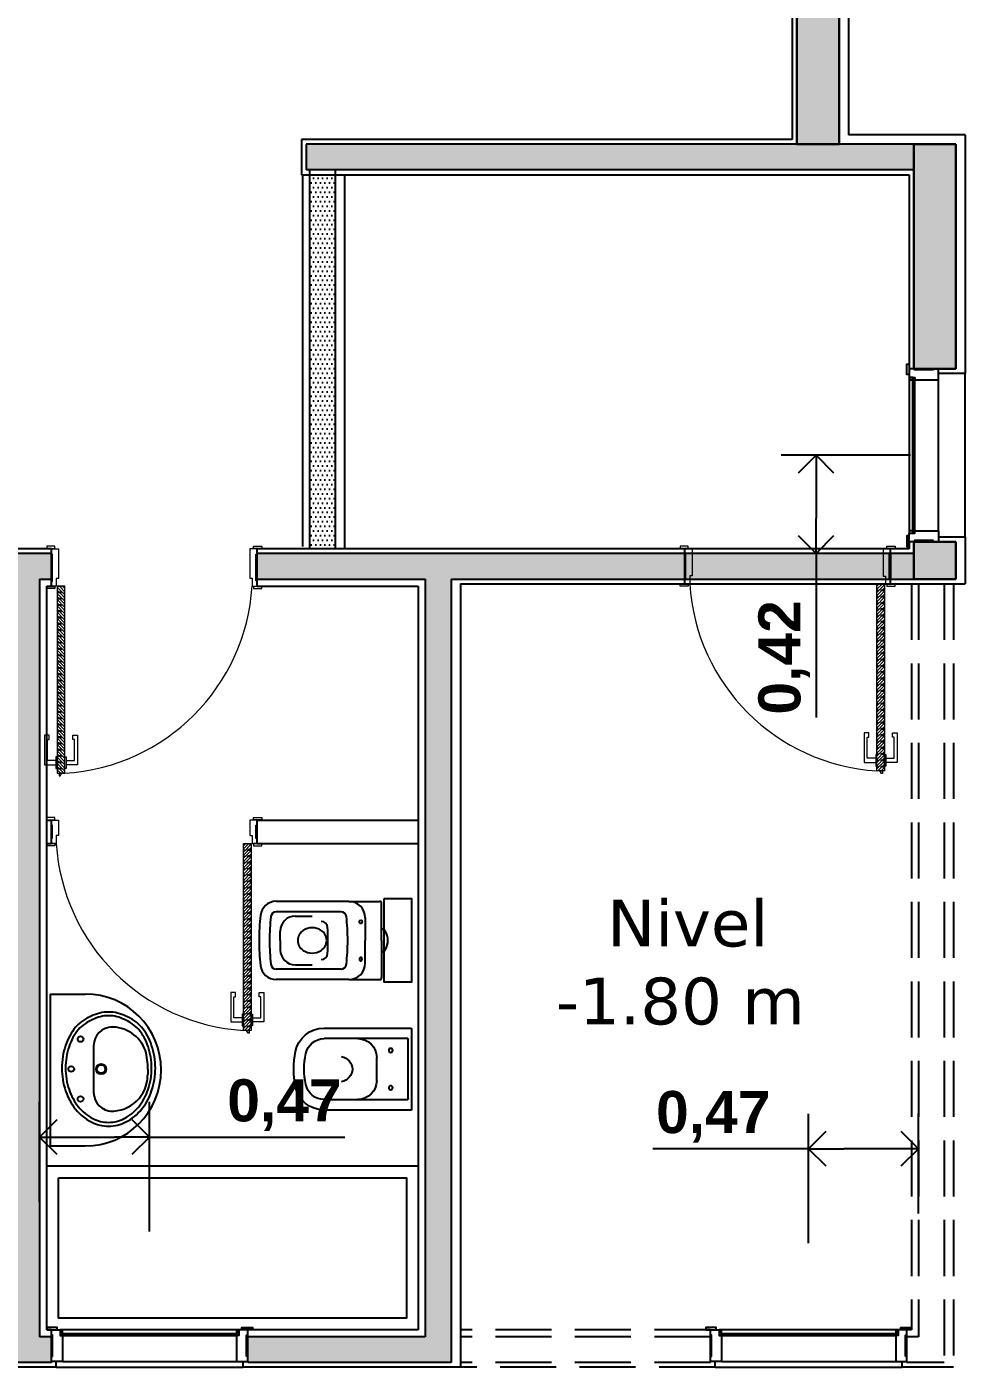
# Model space of a CAD drawing. Header units: millimetres. Extents: x 1416 to 3571, y 1446 to 1743.
# Drawn here: x 1529.58 to 1533.6, y 1487.09 to 1492.82 of the extents above; entities that cross this region are included whole.
import ezdxf

# ---------------------------------------------------------------- set-up
doc = ezdxf.new("R2010")
doc.units = ezdxf.units.MM
doc.header["$PDMODE"] = 3
doc.linetypes.add('ACAD_ISO02W100', pattern=[15, 12, -3])
for name, color, linetype in [('2 - Pisos', 252, 'Continuous'), ('2-Muro 15', 160, 'Continuous'), ('2-Revoques', 7, 'Continuous'), ('2-Sanitarios', 86, 'Continuous'), ('3-Replanteo Carpinterías', 30, 'Continuous'), ('3-Ventanas', 7, 'Continuous')]:
    doc.layers.add(name, color=color, linetype=linetype)
doc.layers.add('2-Muro 20', color=10, linetype='Continuous', lineweight=30)
doc.layers.add('3-Puertas', color=7, linetype='Continuous', lineweight=0)
doc.styles.add('SANSSERIFBOLD', font='sasb____.pfb')
doc.styles.get("Standard").update_dxf_attribs({"font": 'arial.ttf'})
doc.dimstyles.new('cota de flecha 1en100', dxfattribs={"dimtxt": 0.18, "dimasz": 0.15, "dimexe": 0.15, "dimexo": 0, "dimgap": 0.025, "dimtad": 1, "dimtxsty": 'SANSSERIFBOLD', "dimblk": 'OPEN90', "dimcen": 0.3, "dimadec": 0, "dimazin": 0, "dimtfac": 1, "dimtmove": 0, "dimatfit": 3, "dimldrblk": 'OPEN90', "dimfxl": 1, "dimarcsym": 0})

# ---------------------------------------------------------------- blocks, each defined once
blk = doc.blocks.new('_Open90')
at = {"color": 0, "linetype": 'ByBlock', "lineweight": -2}
for p, q in [((-0.5, 0.5), (0, 0)), ((0, 0), (-1, 0)), ((0, 0), (-0.5, -0.5))]:
    blk.add_line(p, q, dxfattribs=at)
blk = doc.blocks.new('*D47')
at = {"layer": '3-Replanteo Carpinterías', "color": 0, "lineweight": -2}
for p, q in [((1529.6353, 1487.7929), (1529.6353, 1488.2201)), ((1530.1053, 1487.6662), (1530.1053, 1488.2201)), ((1529.7853, 1488.0701), (1529.9553, 1488.0701)), ((1530.1053, 1488.0701), (1530.9408, 1488.0701))]:
    blk.add_line(p, q, dxfattribs=at)
at = {"layer": 'Defpoints', "color": 0}
for p in [(1529.6353, 1488.0701), (1529.6353, 1487.7929), (1530.1053, 1487.6662)]:
    blk.add_point(p, dxfattribs=at)
at = {"layer": '3-Replanteo Carpinterías', "color": 0, "lineweight": -2, "xscale": 0.15, "yscale": 0.15, "zscale": 0.15, "rotation": 180}
blk.add_blockref('_Open90', (1529.6353, 1488.0701), dxfattribs=at)
at = {"layer": '3-Replanteo Carpinterías', "color": 0, "lineweight": -2, "xscale": 0.15, "yscale": 0.15, "zscale": 0.15}
blk.add_blockref('_Open90', (1530.1053, 1488.0701), dxfattribs=at)
at = {"layer": '3-Replanteo Carpinterías', "color": 0, "insert": (1530.6827, 1488.2067), "char_height": 0.18, "attachment_point": 5, "style": 'SANSSERIFBOLD'}
blk.add_mtext('0,47', dxfattribs=at)
blk = doc.blocks.new('*D48')
at = {"layer": '3-Replanteo Carpinterías', "color": 0, "lineweight": -2}
for p, q in [((1533.3611, 1490.9859), (1532.8072, 1490.9859)), ((1532.9572, 1490.8359), (1532.9572, 1490.7159)), ((1533.2343, 1490.5659), (1532.8072, 1490.5659)), ((1532.9572, 1490.5659), (1532.9572, 1489.8649))]:
    blk.add_line(p, q, dxfattribs=at)
at = {"layer": 'Defpoints', "color": 0}
for p in [(1533.3611, 1490.9859), (1532.9572, 1490.5659), (1533.2343, 1490.5659)]:
    blk.add_point(p, dxfattribs=at)
at = {"layer": '3-Replanteo Carpinterías', "color": 0, "lineweight": -2, "xscale": 0.15, "yscale": 0.15, "zscale": 0.15}
for p, rotation in [((1532.9572, 1490.9859), 90), ((1532.9572, 1490.5659), 270)]:
    blk.add_blockref('_Open90', p, dxfattribs=dict(at, rotation=rotation))
at = {"layer": '3-Replanteo Carpinterías', "color": 0, "insert": (1532.8206, 1490.1214), "char_height": 0.18, "attachment_point": 5, "rotation": 90, "style": 'SANSSERIFBOLD'}
blk.add_mtext('0,42', dxfattribs=at)
blk = doc.blocks.new('i')
for p, q in [((1235.1346, 1802.349), (1235.3245, 1802.349)), ((1235.3245, 1802.349), (1235.5065, 1802.349)), ((1235.5095, 1802.346), (1235.5095, 1802.002)), ((1235.1346, 1802.304), (1235.4925, 1802.304)), ((1235.4945, 1802.302), (1235.4945, 1802.046)), ((1235.3595, 1802.224), (1235.3595, 1802.124)), ((1235.4925, 1802.044), (1235.1346, 1802.044)), ((1235.1346, 1801.999), (1235.3245, 1801.999)), ((1235.3245, 1801.999), (1235.5065, 1801.999))]:
    blk.add_line(p, q)
for centre in [(1235.4195, 1802.254), (1235.4195, 1802.094)]:
    blk.add_circle(centre, 0.0085)
for centre, radius, start, end in [((1235.1346, 1802.224), 0.125, 90, 168.55585), ((1235.5065, 1802.346), 0.003, 0, 90), ((1235.3815, 1802.174), 0.377, 168.55585, 191.44415), ((1235.1346, 1802.224), 0.08, 90, 168.55585), ((1235.2795, 1802.224), 0.08, 0, 90), ((1235.4925, 1802.302), 0.002, 0, 90), ((1235.3815, 1802.174), 0.332, 168.55585, 191.44415), ((1235.1995, 1802.1536), 0.075, 82.39422, 82.744), ((1235.1978, 1802.1714), 0.0578, 2.61926, 78.39406), ((1235.1978, 1802.1767), 0.0578, 281.60594, 357.38074), ((1235.1346, 1802.124), 0.125, 191.44415, 270), ((1235.1346, 1802.124), 0.08, 191.44415, 270), ((1235.1995, 1802.1944), 0.075, 277.256, 277.60578), ((1235.2795, 1802.124), 0.08, 270, 0), ((1235.4925, 1802.046), 0.002, 270, 0), ((1235.5065, 1802.002), 0.003, 270, 0)]:
    blk.add_arc(centre, radius, start, end)
blk = doc.blocks.new('*D51')
at = {"layer": '3-Replanteo Carpinterías', "color": 0, "lineweight": -2}
for p, q in [((1532.9253, 1487.6162), (1532.9253, 1488.1701)), ((1533.3953, 1487.7429), (1533.3953, 1488.1701)), ((1532.9253, 1488.0201), (1532.2591, 1488.0201)), ((1533.2453, 1488.0201), (1533.0753, 1488.0201))]:
    blk.add_line(p, q, dxfattribs=at)
at = {"layer": 'Defpoints', "color": 0}
for p in [(1533.3953, 1488.0201), (1533.3953, 1487.7429), (1532.9253, 1487.6162)]:
    blk.add_point(p, dxfattribs=at)
at = {"layer": '3-Replanteo Carpinterías', "color": 0, "lineweight": -2, "xscale": 0.15, "yscale": 0.15, "zscale": 0.15, "rotation": 180}
blk.add_blockref('_Open90', (1532.9253, 1488.0201), dxfattribs=at)
at = {"layer": '3-Replanteo Carpinterías', "color": 0, "lineweight": -2, "xscale": 0.15, "yscale": 0.15, "zscale": 0.15}
blk.add_blockref('_Open90', (1533.3953, 1488.0201), dxfattribs=at)
at = {"layer": '3-Replanteo Carpinterías', "color": 0, "insert": (1532.5172, 1488.1567), "char_height": 0.18, "attachment_point": 5, "style": 'SANSSERIFBOLD'}
blk.add_mtext('0,47', dxfattribs=at)

msp = doc.modelspace()

# ---------------------------------------------------------------- hatches: boundary and pattern name
at = {"layer": '2-Muro 15'}
h = msp.add_hatch(dxfattribs=at)
h.set_pattern_fill('DOTS', color=256, scale=0.0125, style=0)
h.paths.add_polyline_path([(1533.3753, 1492.3159), (1533.0553, 1492.3159), (1532.8753, 1492.3159), (1530.7753, 1492.3159), (1530.7753, 1492.2059), (1533.3753, 1492.2059)])
h.paths.add_polyline_path([(1533.3753, 1490.5659), (1530.5653, 1490.5659), (1530.5653, 1490.4559), (1531.2853, 1490.4559), (1531.2853, 1487.2159), (1530.5253, 1487.2159), (1530.5253, 1487.1059), (1531.3953, 1487.1059), (1531.3953, 1490.4559), (1533.3753, 1490.4559)])
h.paths.add_polyline_path([(1529.6853, 1490.5659), (1528.4653, 1490.5659), (1528.4653, 1490.4559), (1529.5253, 1490.4559), (1529.5253, 1487.4159), (1528.7753, 1487.4159), (1528.7753, 1487.3059), (1529.5253, 1487.3059), (1529.5253, 1487.1059), (1529.6853, 1487.1059), (1529.6853, 1487.2159), (1529.6353, 1487.2159), (1529.6353, 1490.4559), (1529.6853, 1490.4559)])
h.paths.add_polyline_path([(1527.5353, 1490.3859), (1527.4253, 1490.3859), (1527.4253, 1489.3359), (1527.5353, 1489.3359)])
h.paths.add_polyline_path([(1527.5853, 1490.5659), (1527.5353, 1490.5659), (1527.5353, 1490.4559), (1527.5853, 1490.4559)])
h.paths.add_polyline_path([(1527.5353, 1488.3959), (1527.4253, 1488.3959), (1527.4253, 1487.3059), (1527.9353, 1487.3059), (1527.9353, 1487.4159), (1527.5353, 1487.4159)])
h = msp.add_hatch(dxfattribs=at)
h.set_pattern_fill('DOTS', color=256, scale=0.0125, style=0)
h.paths.add_polyline_path([(1530.9, 1492.1859), (1530.79, 1492.1859), (1530.79, 1490.5859), (1530.9, 1490.5859)])
at = {"layer": '2-Muro 20'}
h = msp.add_hatch(dxfattribs=at)
h.set_pattern_fill('DOTS', color=256, scale=0.0125, style=0)
h.paths.add_polyline_path([(1530.7853, 1495.3559), (1530.7853, 1495.5359), (1530.1753, 1495.5359), (1530.1753, 1495.3559)])
h.paths.add_polyline_path([(1533.0553, 1495.5359), (1532.8253, 1495.5359), (1532.8253, 1495.3559), (1532.8753, 1495.3559), (1532.8753, 1495.3059), (1533.0553, 1495.3059)])
h.paths.add_polyline_path([(1532.8753, 1492.3159), (1533.0553, 1492.3159), (1533.0553, 1494.7159), (1532.8753, 1494.7159)])
h.paths.add_polyline_path([(1533.5553, 1492.3159), (1533.3753, 1492.3159), (1533.3753, 1491.3559), (1533.5553, 1491.3559)])
h.paths.add_polyline_path([(1533.5553, 1490.4559), (1533.5553, 1490.6159), (1533.3753, 1490.6159), (1533.3753, 1490.4559)])
h.paths.add_polyline_path([(1523.1553, 1492.0559), (1523.3353, 1492.0559), (1523.3353, 1494.4659), (1523.1553, 1494.4659)])
h.paths.add_polyline_path([(1524.0853, 1495.3559), (1524.0853, 1495.5359), (1523.1553, 1495.5359), (1523.1553, 1495.3059), (1523.3353, 1495.3059), (1523.3353, 1495.3559)])
h.paths.add_polyline_path([(1526.5253, 1495.5359), (1526.5253, 1495.3559), (1527.7353, 1495.3559), (1527.7353, 1495.5359)])
h.paths.add_polyline_path([(1526.5253, 1490.5659), (1526.5253, 1490.3859), (1527.5353, 1490.3859), (1527.5353, 1490.5659)])
h.paths.add_polyline_path([(1524.0853, 1490.3859), (1524.0853, 1490.5659), (1523.3353, 1490.5659), (1523.3353, 1491.2159), (1523.1553, 1491.2159), (1523.1553, 1490.3859)])
at = {"layer": '3-Puertas'}
h = msp.add_hatch(dxfattribs=at)
h.set_pattern_fill('CORK', color=252, scale=0.003, angle=765, style=0)
h.set_pattern_definition([(315, (1408.107477, 1606.219166), (-0.0067351921, -0.0067351921), []), (180, (1408.114212, 1606.219166), (-1e-17, 0.02694078), [0.01347039, -0.01347039]), (180, (1408.115896, 1606.217482), (-1e-17, 0.02694078), [0.01347039, -0.01347039]), (180, (1408.11758, 1606.215798), (-1e-17, 0.02694078), [0.01347039, -0.01347039])])
h.paths.add_polyline_path([(1529.7434, 1489.6262), (1529.7434, 1490.4262), (1529.7101, 1490.4262), (1529.7101, 1489.6262)])
h = msp.add_hatch(dxfattribs=at)
h.set_pattern_fill('CORK', color=252, scale=0.003, angle=765, style=0)
h.set_pattern_definition([(225, (1654.853035, 1606.229166), (0.0067351921, -0.0067351921), []), (7e-15, (1654.8463, 1606.229166), (1e-17, 0.02694078), [0.01347039, -0.01347039]), (7e-15, (1654.844616, 1606.227482), (1e-17, 0.02694078), [0.01347039, -0.01347039]), (7e-15, (1654.842932, 1606.225798), (1e-17, 0.02694078), [0.01347039, -0.01347039])])
h.paths.add_polyline_path([(1533.2172, 1489.6362), (1533.2172, 1490.4362), (1533.2504, 1490.4362), (1533.2504, 1489.6362)])
h = msp.add_hatch(dxfattribs=at)
h.set_pattern_fill('CORK', color=252, scale=0.003, angle=765, style=0)
h.set_pattern_definition([(225, (1652.143035, 1605.119166), (0.0067351921, -0.0067351921), []), (7e-15, (1652.1363, 1605.119166), (1e-17, 0.02694078), [0.01347039, -0.01347039]), (7e-15, (1652.134616, 1605.117482), (1e-17, 0.02694078), [0.01347039, -0.01347039]), (7e-15, (1652.132932, 1605.115798), (1e-17, 0.02694078), [0.01347039, -0.01347039])])
h.paths.add_polyline_path([(1530.5072, 1488.5262), (1530.5072, 1489.3262), (1530.5404, 1489.3262), (1530.5404, 1488.5262)])

# ---------------------------------------------------------------- linework, layer by layer
at = {"layer": '2-Muro 15'}
for p, q in [((1532.8753, 1492.3159), (1530.7753, 1492.3159)), ((1530.7753, 1492.3159), (1530.7753, 1492.2059)), ((1533.3753, 1492.3159), (1533.0553, 1492.3159)), ((1533.3753, 1492.2059), (1530.7753, 1492.2059)), ((1530.79, 1492.2059), (1530.79, 1490.5859)), ((1530.9, 1492.2059), (1530.9, 1490.5859)), ((1529.6853, 1490.5659), (1528.4653, 1490.5659)), ((1529.6853, 1490.4559), (1529.6853, 1490.5659)), ((1533.3753, 1490.5659), (1530.5653, 1490.5659)), ((1530.5653, 1490.4559), (1530.5653, 1490.5659)), ((1532.3953, 1490.4659), (1532.3953, 1490.5659)), ((1533.2753, 1490.5659), (1533.2753, 1490.4559)), ((1533.2753, 1490.4659), (1533.2753, 1490.5659)), ((1529.6353, 1490.4559), (1529.6353, 1487.2159)), ((1529.6353, 1490.4559), (1529.6853, 1490.4559)), ((1530.5653, 1490.4559), (1531.2853, 1490.4559)), ((1531.2853, 1490.4559), (1531.2853, 1487.2159)), ((1531.3953, 1490.4559), (1531.3953, 1487.1059)), ((1531.3953, 1490.4559), (1533.3753, 1490.4559)), ((1529.6853, 1487.2159), (1529.6353, 1487.2159)), ((1529.6853, 1487.1059), (1529.6853, 1487.2159)), ((1531.2853, 1487.2159), (1530.5253, 1487.2159)), ((1530.5253, 1487.1059), (1530.5253, 1487.2159)), ((1532.5053, 1487.1059), (1532.5053, 1487.2159)), ((1533.3453, 1487.1059), (1533.3453, 1487.2159)), ((1529.6853, 1487.1059), (1529.5253, 1487.1059)), ((1531.3953, 1487.1059), (1530.5253, 1487.1059))]:
    msp.add_line(p, q, dxfattribs=at)
at = {"layer": '2-Muro 15', "linetype": 'ACAD_ISO02W100', "ltscale": 0.02}
for p, q in [((1533.3953, 1490.4359), (1533.3953, 1487.2159)), ((1533.5053, 1490.4359), (1533.5053, 1487.1059)), ((1532.5053, 1487.2159), (1531.4353, 1487.2159)), ((1533.3953, 1487.2159), (1533.3453, 1487.2159)), ((1532.5053, 1487.1059), (1531.4353, 1487.1059)), ((1533.5053, 1487.1059), (1533.3453, 1487.1059))]:
    msp.add_line(p, q, dxfattribs=at)
at = {"layer": '2-Muro 20'}
for p, q in [((1532.8753, 1494.7159), (1532.8753, 1492.3159)), ((1533.0553, 1494.7159), (1533.0553, 1492.3159)), ((1533.0553, 1492.3159), (1532.8753, 1492.3159)), ((1533.3753, 1492.3159), (1533.3753, 1491.3559)), ((1533.5553, 1492.3159), (1533.3753, 1492.3159)), ((1533.5553, 1492.3159), (1533.5553, 1491.3559)), ((1533.3753, 1491.3559), (1533.5553, 1491.3559)), ((1533.3753, 1490.6159), (1533.3753, 1490.4559)), ((1533.3753, 1490.6159), (1533.5553, 1490.6159)), ((1533.5553, 1490.6159), (1533.5553, 1490.4559)), ((1533.3753, 1490.4559), (1533.5553, 1490.4559))]:
    msp.add_line(p, q, dxfattribs=at)
at = {"layer": '2-Revoques'}
for p, q in [((1532.8553, 1494.7159), (1532.8553, 1492.3359)), ((1533.0953, 1494.7359), (1533.0953, 1492.3559)), ((1530.7553, 1492.3359), (1530.7553, 1492.1859)), ((1532.8553, 1492.3359), (1530.7553, 1492.3359)), ((1533.5953, 1492.3559), (1533.0953, 1492.3559)), ((1533.5953, 1492.3559), (1533.5953, 1491.3359)), ((1530.7553, 1492.1859), (1533.3553, 1492.1859)), ((1530.76, 1492.1859), (1530.76, 1490.5959)), ((1530.94, 1492.1859), (1530.94, 1490.5859)), ((1533.3553, 1492.1859), (1533.3553, 1491.3559)), ((1529.6853, 1490.5859), (1528.4653, 1490.5859)), ((1529.6853, 1490.4259), (1529.6853, 1490.5859)), ((1533.3553, 1490.5859), (1530.5653, 1490.5859)), ((1530.5653, 1490.4259), (1530.5653, 1490.5859)), ((1532.3953, 1490.4359), (1532.3953, 1490.5859)), ((1533.2753, 1490.4359), (1533.2753, 1490.5859)), ((1533.3553, 1490.6159), (1533.3553, 1490.5859)), ((1533.5953, 1490.6359), (1533.5953, 1490.4359)), ((1529.6653, 1490.4259), (1529.6853, 1490.4259)), ((1529.6653, 1487.2459), (1529.6653, 1490.4259)), ((1530.5653, 1490.4259), (1531.2553, 1490.4259)), ((1531.2553, 1490.4259), (1531.2553, 1487.2459)), ((1531.4353, 1490.4359), (1531.4353, 1487.0859)), ((1531.4353, 1490.4359), (1533.5953, 1490.4359)), ((1529.6653, 1489.4259), (1529.6853, 1489.4259)), ((1529.6853, 1489.3259), (1529.6853, 1489.4259)), ((1530.5653, 1489.3259), (1530.5653, 1489.4259)), ((1530.5653, 1489.4259), (1531.2553, 1489.4259)), ((1529.6653, 1489.3259), (1529.6853, 1489.3259)), ((1530.5653, 1489.3259), (1531.2553, 1489.3259)), ((1529.6853, 1487.2459), (1529.6653, 1487.2459)), ((1531.2553, 1487.2459), (1530.5253, 1487.2459)), ((1532.5053, 1487.2459), (1532.4853, 1487.2459)), ((1529.7053, 1487.0859), (1529.4853, 1487.0859)), ((1531.4353, 1487.0859), (1530.5053, 1487.0859))]:
    msp.add_line(p, q, dxfattribs=at)
at = {"layer": '2-Revoques', "linetype": 'ACAD_ISO02W100', "ltscale": 0.02}
for p, q in [((1533.3653, 1490.4359), (1533.3653, 1487.2459)), ((1533.5453, 1490.4359), (1533.5453, 1487.0859)), ((1532.5053, 1487.2459), (1531.4353, 1487.2459)), ((1533.3653, 1487.2459), (1533.3453, 1487.2459)), ((1532.5253, 1487.0859), (1531.4353, 1487.0859)), ((1533.5453, 1487.0859), (1533.3253, 1487.0859))]:
    msp.add_line(p, q, dxfattribs=at)
at = {"layer": '2-Revoques'}
for points in [[(1533.5953, 1491.3359), (1533.4803, 1491.3359), (1533.4803, 1491.3559), (1533.3553, 1491.3559)], [(1533.5953, 1490.6359), (1533.4803, 1490.6359), (1533.4803, 1490.6159), (1533.3553, 1490.6159)], [(1529.7053, 1487.0859), (1529.7053, 1487.1109), (1529.6853, 1487.1109), (1529.6853, 1487.2459)], [(1530.5053, 1487.0859), (1530.5053, 1487.1109), (1530.5253, 1487.1109), (1530.5253, 1487.2459)], [(1532.5253, 1487.0859), (1532.5253, 1487.1109), (1532.5053, 1487.1109), (1532.5053, 1487.2459)], [(1533.3253, 1487.0859), (1533.3253, 1487.1109), (1533.3453, 1487.1109), (1533.3453, 1487.2459)]]:
    msp.add_lwpolyline(points, dxfattribs=at)
at = {"layer": '2-Sanitarios'}
for p, q in [((1530.9254, 1489.0333), (1530.6466, 1489.0333)), ((1530.9577, 1489.0782), (1530.6472, 1489.0782)), ((1530.9577, 1489.0782), (1531.09, 1489.0782)), ((1531.0982, 1488.9109), (1531.0982, 1489.07)), ((1530.7294, 1489.0153), (1530.8013, 1489.0153)), ((1531.0279, 1489.008), (1531.0279, 1488.9109)), ((1530.6646, 1488.9109), (1530.6646, 1488.9505)), ((1530.6646, 1488.9109), (1530.6646, 1488.8713)), ((1531.0279, 1488.8138), (1531.0279, 1488.9109)), ((1531.0982, 1488.9109), (1531.0982, 1488.7518)), ((1530.7294, 1488.8065), (1530.8013, 1488.8065)), ((1530.9254, 1488.7885), (1530.6466, 1488.7885)), ((1530.9577, 1488.7436), (1530.6472, 1488.7436)), ((1530.9577, 1488.7436), (1531.09, 1488.7436)), ((1529.6803, 1488.6819), (1529.6803, 1488.0319)), ((1529.6803, 1488.6819), (1529.8303, 1488.6819)), ((1529.8663, 1488.4609), (1529.8663, 1488.2609)), ((1529.6803, 1488.0319), (1529.8303, 1488.0319)), ((1531.2553, 1487.9459), (1529.6653, 1487.9459))]:
    msp.add_line(p, q, dxfattribs=at)
for points in [[(1531.1074, 1489.0882), (1531.1074, 1488.7336), (1531.2273, 1488.7336), (1531.2273, 1489.0882)], [(1529.7153, 1487.8959), (1531.2053, 1487.8959), (1531.2053, 1487.2959), (1529.7153, 1487.2959)]]:
    msp.add_lwpolyline(points, close=True, dxfattribs=at)
for points in [[(1531.0095, 1488.9832, -0.120573), (1531.0072, 1488.9837, -0.105064), (1531.0052, 1488.9854, -0.088664), (1531.0039, 1488.9878, -0.079761), (1531.0034, 1488.9908, -0.079761), (1531.0039, 1488.9938, -0.088664), (1531.0052, 1488.9962, -0.105064), (1531.0072, 1488.9979, -0.120573), (1531.0095, 1488.9985, -0.120573)], [(1531.0095, 1488.9985, -0.135765), (1531.0114, 1488.9979, -0.106933), (1531.0132, 1488.9962, -0.081683), (1531.0143, 1488.9939, -0.069843), (1531.0148, 1488.9908, -0.069843), (1531.0143, 1488.9878, -0.081683), (1531.0132, 1488.9854, -0.106933), (1531.0114, 1488.9837, -0.135765), (1531.0095, 1488.9832, -0.135765)], [(1531.0095, 1488.8386, 0.120573), (1531.0072, 1488.8381, 0.105064), (1531.0052, 1488.8364, 0.088664), (1531.0039, 1488.834, 0.079761), (1531.0034, 1488.831, 0.079761), (1531.0039, 1488.828, 0.088664), (1531.0052, 1488.8256, 0.105064), (1531.0072, 1488.8239, 0.120573), (1531.0095, 1488.8233, 0.120573)], [(1531.0095, 1488.8233, 0.135765), (1531.0114, 1488.8239, 0.106933), (1531.0132, 1488.8256, 0.081683), (1531.0143, 1488.8279, 0.069843), (1531.0148, 1488.831, 0.069843), (1531.0143, 1488.834, 0.081683), (1531.0132, 1488.8364, 0.106933), (1531.0114, 1488.8381, 0.135765), (1531.0095, 1488.8386, 0.135765)], [(1530.0982, 1488.3609, 0.072856), (1530.0878, 1488.4398, 0.088119)], [(1530.0982, 1488.3609, -0.02495), (1530.0973, 1488.3335, -0.088119)]]:
    msp.add_lwpolyline(points, format="xyb", dxfattribs=at)
for points in [[(1530.1303, 1488.3649, 0.080772), (1530.1145, 1488.4621, 0.089305), (1530.0717, 1488.5403, 0.110962), (1530.0045, 1488.5869, 0.119182), (1529.9303, 1488.6049, 0.119182), (1529.856, 1488.5869, 0.110962), (1529.7888, 1488.5403, 0.089305), (1529.7461, 1488.4621, 0.080772), (1529.7303, 1488.3649, 0.080772), (1529.7461, 1488.2678, 0.089305), (1529.7888, 1488.1895, 0.104793), (1529.856, 1488.1349, 0.119182), (1529.9303, 1488.1169, 0.119182), (1530.0045, 1488.1349, 0.104793), (1530.0717, 1488.1895, 0.089305), (1530.1145, 1488.2678, 0.080772)], [(1530.1143, 1488.3649, 0.080772), (1530.0993, 1488.457, 0.088756), (1530.0595, 1488.5298, 0.11126), (1529.9978, 1488.5724, 0.120398), (1529.9303, 1488.5889, 0.120398), (1529.8627, 1488.5724, 0.11126), (1529.801, 1488.5298, 0.088756), (1529.7612, 1488.457, 0.080772), (1529.7463, 1488.3649, 0.080772), (1529.7612, 1488.2728, 0.089305), (1529.8013, 1488.1996, 0.104793), (1529.8633, 1488.1491, 0.119182), (1529.9303, 1488.1329, 0.119182), (1529.9972, 1488.1491, 0.104793), (1530.0592, 1488.1996, 0.089305), (1530.0993, 1488.2728, 0.080772)]]:
    msp.add_lwpolyline(points, format="xyb", close=True, dxfattribs=at)
for centre, radius in [((1529.8103, 1488.4889), 0.012), ((1529.7703, 1488.3609), 0.012), ((1529.8983, 1488.3609), 0.0219), ((1529.8983, 1488.3609), 0.0179), ((1529.8103, 1488.2329), 0.012)]:
    msp.add_circle(centre, radius, dxfattribs=at)
for centre, radius, start, end in [((1530.6472, 1489.0105), 0.0678, 90, 173.56456), ((1530.6472, 1489.0103), 0.023, 90, 173.57291), ((1530.9248, 1489.0103), 0.023, 6.42709, 90), ((1530.9577, 1489.008), 0.0702, 0, 90), ((1531.09, 1489.07), 0.00819, 0, 90), ((1531.5299, 1488.9109), 0.9561, 173.56456, 180), ((1531.5281, 1488.9109), 0.9094, 173.57291, 180), ((1530.7294, 1488.9505), 0.0648, 90, 180), ((1530.8403, 1488.9654), 0.027, 3.36318, 90), ((1530.0439, 1488.9109), 0.9094, 0, 6.42709), ((1530.7897, 1488.9109), 0.0504, 121.47191, 180), ((1530.8008, 1488.8959), 0.069, 89.56202, 122.8418), ((1530.8019, 1488.8959), 0.069, 57.1582, 90.43798), ((1530.813, 1488.9109), 0.0504, 0, 58.52809), ((1529.9122, 1488.9109), 0.9567, 0, 3.36318), ((1531.0973, 1488.9419), 0.0184, 28.88836, 87.29185), ((1531.0509, 1488.9109), 0.0742, 327.50485, 32.49515), ((1531.5299, 1488.9109), 0.9561, 180, 186.43544), ((1531.5281, 1488.9109), 0.9094, 180, 186.42709), ((1530.7294, 1488.8713), 0.0648, 180, 270), ((1530.7897, 1488.9109), 0.0504, 180, 238.52809), ((1530.8008, 1488.9259), 0.069, 237.1582, 270.43798), ((1530.8019, 1488.9259), 0.069, 269.56202, 302.8418), ((1530.813, 1488.9109), 0.0504, 301.47191, 0), ((1529.9122, 1488.9109), 0.9567, 356.63682, 0), ((1530.0439, 1488.9109), 0.9094, 353.57291, 0), ((1531.0973, 1488.8799), 0.0184, 272.70815, 331.11164), ((1530.6472, 1488.8113), 0.0678, 186.43544, 270), ((1530.6472, 1488.8115), 0.023, 186.42709, 270), ((1530.8403, 1488.8564), 0.027, 270, 356.63682), ((1530.9248, 1488.8115), 0.023, 270, 353.57291), ((1530.9577, 1488.8138), 0.0702, 270, 0), ((1531.09, 1488.7518), 0.00819, 270, 0), ((1529.8303, 1488.3569), 0.325, 270, 90), ((1529.9463, 1488.4609), 0.08, 90, 180), ((1529.9435, 1488.3868), 0.1538, 20.171, 92.09964), ((1529.9435, 1488.335), 0.1538, 267.90036, 359.45523), ((1529.9463, 1488.2609), 0.08, 180, 270)]:
    msp.add_arc(centre, radius, start, end, dxfattribs=at)
at = {"layer": '3-Puertas', "color": 2}
for points in [[(1529.6653, 1490.587), (1529.7001, 1490.587), (1529.7001, 1490.5967), (1529.6653, 1490.5967), (1529.6653, 1490.587)], [(1529.7065, 1490.4259), (1529.7065, 1490.4259), (1529.7065, 1490.4259), (1529.6853, 1490.4259), (1529.6853, 1490.4475), (1529.6901, 1490.4475), (1529.6901, 1490.5634), (1529.6853, 1490.5634), (1529.6853, 1490.5859), (1529.6853, 1490.5859), (1529.7165, 1490.5859), (1529.7165, 1490.5859), (1529.7165, 1490.5859), (1529.7165, 1490.5859), (1529.7165, 1490.4594), (1529.7165, 1490.4594), (1529.7165, 1490.4594), (1529.7065, 1490.4594), (1529.7065, 1490.4259)], [(1530.5441, 1490.4259), (1530.5441, 1490.4259), (1530.5441, 1490.4259), (1530.5653, 1490.4259), (1530.5653, 1490.4484), (1530.5604, 1490.4484), (1530.5604, 1490.5634), (1530.5653, 1490.5634), (1530.5653, 1490.5859), (1530.5653, 1490.5859), (1530.5341, 1490.5859), (1530.5341, 1490.5859), (1530.5341, 1490.5859), (1530.5341, 1490.5859), (1530.5341, 1490.4603), (1530.5341, 1490.4603), (1530.5341, 1490.4603), (1530.5441, 1490.4603), (1530.5441, 1490.4259)], [(1530.5853, 1490.587), (1530.5503, 1490.587), (1530.5503, 1490.5967), (1530.5853, 1490.5967), (1530.5853, 1490.587)], [(1532.3753, 1490.587), (1532.4102, 1490.587), (1532.4102, 1490.5967), (1532.3753, 1490.5967), (1532.3753, 1490.587)], [(1532.4165, 1490.4359), (1532.4165, 1490.4359), (1532.4165, 1490.4359), (1532.3953, 1490.4359), (1532.3953, 1490.4584), (1532.4001, 1490.4584), (1532.4001, 1490.5634), (1532.3953, 1490.5634), (1532.3953, 1490.5859), (1532.3953, 1490.5859), (1532.4265, 1490.5859), (1532.4265, 1490.5859), (1532.4265, 1490.5859), (1532.4265, 1490.5859), (1532.4265, 1490.4703), (1532.4265, 1490.4703), (1532.4265, 1490.4703), (1532.4165, 1490.4703), (1532.4165, 1490.4359)], [(1533.2541, 1490.4359), (1533.2541, 1490.4359), (1533.2541, 1490.4359), (1533.2753, 1490.4359), (1533.2753, 1490.4575), (1533.2704, 1490.4575), (1533.2704, 1490.5634), (1533.2753, 1490.5634), (1533.2753, 1490.5859), (1533.2753, 1490.5859), (1533.2441, 1490.5859), (1533.2441, 1490.5859), (1533.2441, 1490.5859), (1533.2441, 1490.5859), (1533.2441, 1490.4694), (1533.2441, 1490.4694), (1533.2441, 1490.4694), (1533.2541, 1490.4694), (1533.2541, 1490.4359)], [(1533.2953, 1490.587), (1533.2604, 1490.587), (1533.2604, 1490.5967), (1533.2953, 1490.5967), (1533.2953, 1490.587)], [(1529.6653, 1490.4251), (1529.7002, 1490.4251), (1529.7002, 1490.4155), (1529.6653, 1490.4155), (1529.6653, 1490.4251)], [(1530.5853, 1490.4251), (1530.5503, 1490.4251), (1530.5503, 1490.4155), (1530.5853, 1490.4155), (1530.5853, 1490.4251)], [(1532.3753, 1490.4351), (1532.4102, 1490.4351), (1532.4102, 1490.4255), (1532.3753, 1490.4255), (1532.3753, 1490.4351)], [(1533.2953, 1490.4351), (1533.2603, 1490.4351), (1533.2603, 1490.4255), (1533.2953, 1490.4255), (1533.2953, 1490.4351)], [(1529.6653, 1489.427), (1529.7002, 1489.427), (1529.7002, 1489.4367), (1529.6653, 1489.4367), (1529.6653, 1489.427)], [(1530.5853, 1489.427), (1530.5504, 1489.427), (1530.5504, 1489.4367), (1530.5853, 1489.4367), (1530.5853, 1489.427)], [(1529.7065, 1489.3259), (1529.7065, 1489.3259), (1529.7065, 1489.3259), (1529.6853, 1489.3259), (1529.6853, 1489.3484), (1529.6901, 1489.3484), (1529.6901, 1489.4034), (1529.6853, 1489.4034), (1529.6853, 1489.4259), (1529.6853, 1489.4259), (1529.7165, 1489.4259), (1529.7165, 1489.4259), (1529.7165, 1489.4259), (1529.7165, 1489.4259), (1529.7165, 1489.3603), (1529.7165, 1489.3603), (1529.7165, 1489.3603), (1529.7065, 1489.3603), (1529.7065, 1489.3259)], [(1530.5441, 1489.3259), (1530.5441, 1489.3259), (1530.5441, 1489.3259), (1530.5653, 1489.3259), (1530.5653, 1489.3475), (1530.5604, 1489.3475), (1530.5604, 1489.4034), (1530.5653, 1489.4034), (1530.5653, 1489.4259), (1530.5653, 1489.4259), (1530.5341, 1489.4259), (1530.5341, 1489.4259), (1530.5341, 1489.4259), (1530.5341, 1489.4259), (1530.5341, 1489.3594), (1530.5341, 1489.3594), (1530.5341, 1489.3594), (1530.5441, 1489.3594), (1530.5441, 1489.3259)], [(1529.6653, 1489.3251), (1529.7002, 1489.3251), (1529.7002, 1489.3155), (1529.6653, 1489.3155), (1529.6653, 1489.3251)], [(1530.5853, 1489.3251), (1530.5503, 1489.3251), (1530.5503, 1489.3155), (1530.5853, 1489.3155), (1530.5853, 1489.3251)]]:
    msp.add_lwpolyline(points, dxfattribs=at)
for points in [[(1529.7434, 1489.6262), (1529.7434, 1490.4262), (1529.7101, 1490.4262), (1529.7101, 1489.6262)], [(1533.2172, 1489.6362), (1533.2172, 1490.4362), (1533.2504, 1490.4362), (1533.2504, 1489.6362)], [(1530.5072, 1488.5262), (1530.5072, 1489.3262), (1530.5404, 1489.3262), (1530.5404, 1488.5262)]]:
    msp.add_lwpolyline(points, close=True, dxfattribs=at)
at = {"layer": '3-Puertas', "color": 7}
for points in [[(1529.7051, 1489.6802), (1529.6691, 1489.6802), (1529.6691, 1489.7701), (1529.6759, 1489.7701), (1529.6759, 1489.7882), (1529.6561, 1489.7882), (1529.6561, 1489.6622), (1529.7051, 1489.6622)], [(1529.7484, 1489.6802), (1529.7844, 1489.6802), (1529.7844, 1489.7701), (1529.7776, 1489.7701), (1529.7776, 1489.7882), (1529.7974, 1489.7882), (1529.7974, 1489.6622), (1529.7484, 1489.6622)], [(1533.2122, 1489.6902), (1533.1762, 1489.6902), (1533.1762, 1489.7801), (1533.1829, 1489.7801), (1533.1829, 1489.7982), (1533.1632, 1489.7982), (1533.1632, 1489.6722), (1533.2122, 1489.6722)], [(1533.2554, 1489.6902), (1533.2914, 1489.6902), (1533.2914, 1489.7801), (1533.2847, 1489.7801), (1533.2847, 1489.7982), (1533.3044, 1489.7982), (1533.3044, 1489.6722), (1533.2554, 1489.6722)], [(1530.5022, 1488.5802), (1530.4662, 1488.5802), (1530.4662, 1488.6701), (1530.4729, 1488.6701), (1530.4729, 1488.6882), (1530.4532, 1488.6882), (1530.4532, 1488.5622), (1530.5022, 1488.5622)], [(1530.5454, 1488.5802), (1530.5814, 1488.5802), (1530.5814, 1488.6701), (1530.5747, 1488.6701), (1530.5747, 1488.6882), (1530.5944, 1488.6882), (1530.5944, 1488.5622), (1530.5454, 1488.5622)]]:
    msp.add_lwpolyline(points, dxfattribs=at)
for points in [[(1529.7051, 1489.6462), (1529.7101, 1489.6462), (1529.7101, 1489.6962), (1529.7051, 1489.6962)], [(1529.7484, 1489.6462), (1529.7434, 1489.6462), (1529.7434, 1489.6962), (1529.7484, 1489.6962)], [(1533.2122, 1489.6562), (1533.2172, 1489.6562), (1533.2172, 1489.7062), (1533.2122, 1489.7062)], [(1533.2554, 1489.6562), (1533.2504, 1489.6562), (1533.2504, 1489.7062), (1533.2554, 1489.7062)], [(1529.7307, 1489.6262), (1529.7191, 1489.6262), (1529.7191, 1489.615), (1529.723, 1489.615)], [(1533.2298, 1489.6362), (1533.2414, 1489.6362), (1533.2414, 1489.625), (1533.2375, 1489.625)], [(1530.5022, 1488.5462), (1530.5072, 1488.5462), (1530.5072, 1488.5962), (1530.5022, 1488.5962)], [(1530.5454, 1488.5462), (1530.5404, 1488.5462), (1530.5404, 1488.5962), (1530.5454, 1488.5962)], [(1530.5198, 1488.5262), (1530.5314, 1488.5262), (1530.5314, 1488.515), (1530.5275, 1488.515)]]:
    msp.add_lwpolyline(points, close=True, dxfattribs=at)
at = {"layer": '3-Puertas', "color": 251}
for centre, start, end in [((1529.6913, 1490.479), 273.49373, 356.43688), ((1533.2692, 1490.489), 183.56312, 266.50627), ((1530.5592, 1489.379), 183.56312, 266.50627)]:
    msp.add_arc(centre, 0.8544, start, end, dxfattribs=at)
at = {"layer": '3-Ventanas'}
for p, q in [((1533.5953, 1490.6359), (1533.5953, 1491.3359)), ((1533.3553, 1491.3087), (1533.3553, 1490.6631)), ((1533.4803, 1490.6631), (1533.4803, 1491.3087)), ((1530.4781, 1487.2459), (1529.7324, 1487.2459)), ((1533.2981, 1487.2459), (1532.5524, 1487.2459)), ((1529.7053, 1487.0859), (1530.5053, 1487.0859)), ((1529.7324, 1487.1109), (1530.4781, 1487.1109)), ((1532.5253, 1487.0859), (1533.3253, 1487.0859)), ((1532.5524, 1487.1109), (1533.2981, 1487.1109))]:
    msp.add_line(p, q, dxfattribs=at)
at = {"layer": '3-Ventanas', "color": 251}
for p, q in [((1533.3718, 1490.6631), (1533.3718, 1491.3087)), ((1529.7324, 1487.2293), (1530.4781, 1487.2293)), ((1532.5524, 1487.2293), (1533.2981, 1487.2293))]:
    msp.add_line(p, q, dxfattribs=at)
at = {"layer": '3-Ventanas', "color": 1}
for p, q in [((1533.3788, 1491.3167), (1533.3738, 1491.3167)), ((1533.3738, 1491.3067), (1533.3738, 1490.6651)), ((1533.3788, 1491.3067), (1533.3788, 1490.6651)), ((1533.3788, 1490.6551), (1533.3738, 1490.6551)), ((1529.7244, 1487.2224), (1529.7244, 1487.2274)), ((1530.4761, 1487.2274), (1529.7344, 1487.2274)), ((1530.4761, 1487.2224), (1529.7344, 1487.2224)), ((1530.4861, 1487.2224), (1530.4861, 1487.2274)), ((1532.5444, 1487.2224), (1532.5444, 1487.2274)), ((1533.2961, 1487.2274), (1532.5544, 1487.2274)), ((1533.2961, 1487.2224), (1532.5544, 1487.2224)), ((1533.3061, 1487.2224), (1533.3061, 1487.2274))]:
    msp.add_line(p, q, dxfattribs=at)
at = {"layer": '3-Ventanas', "color": 252}
for p, q in [((1533.3802, 1490.6631), (1533.3802, 1491.3087)), ((1529.7324, 1487.221), (1530.4781, 1487.221)), ((1532.5524, 1487.221), (1533.2981, 1487.221))]:
    msp.add_line(p, q, dxfattribs=at)
at = {"layer": '3-Ventanas', "color": 2}
for points in [[(1533.3548, 1491.3759), (1533.3548, 1491.3309), (1533.3452, 1491.3309), (1533.3452, 1491.3759), (1533.3548, 1491.3759)], [(1533.4803, 1491.3087), (1533.4803, 1491.3087), (1533.4803, 1491.3087), (1533.4803, 1491.3559), (1533.4578, 1491.3559), (1533.4578, 1491.351), (1533.3778, 1491.351), (1533.3778, 1491.3559), (1533.3553, 1491.3559), (1533.3553, 1491.3559), (1533.3553, 1491.3187), (1533.3553, 1491.3187), (1533.3553, 1491.3187), (1533.3553, 1491.3187), (1533.3802, 1491.3187), (1533.3802, 1491.3087), (1533.3802, 1491.3087), (1533.3802, 1491.3087), (1533.4803, 1491.3087)], [(1533.3548, 1490.5959), (1533.3548, 1490.6409), (1533.3452, 1490.6409), (1533.3452, 1490.5959), (1533.3548, 1490.5959)], [(1533.4803, 1490.6631), (1533.4803, 1490.6631), (1533.4803, 1490.6631), (1533.4803, 1490.6159), (1533.4578, 1490.6159), (1533.4578, 1490.6208), (1533.3778, 1490.6208), (1533.3778, 1490.6159), (1533.3553, 1490.6159), (1533.3553, 1490.6159), (1533.3553, 1490.6531), (1533.3553, 1490.6531), (1533.3553, 1490.6531), (1533.3553, 1490.6531), (1533.3802, 1490.6531), (1533.3802, 1490.6631), (1533.3802, 1490.6631), (1533.3802, 1490.6631), (1533.4803, 1490.6631)], [(1529.6653, 1487.2463), (1529.7102, 1487.2463), (1529.7102, 1487.256), (1529.6653, 1487.256), (1529.6653, 1487.2463)], [(1530.5453, 1487.2463), (1530.5003, 1487.2463), (1530.5003, 1487.256), (1530.5453, 1487.256), (1530.5453, 1487.2463)], [(1532.4853, 1487.2463), (1532.5302, 1487.2463), (1532.5302, 1487.256), (1532.4853, 1487.256), (1532.4853, 1487.2463)], [(1533.3653, 1487.2463), (1533.3203, 1487.2463), (1533.3203, 1487.256), (1533.3653, 1487.256), (1533.3653, 1487.2463)], [(1529.7324, 1487.1109), (1529.7324, 1487.1109), (1529.7324, 1487.1109), (1529.6853, 1487.1109), (1529.6853, 1487.1334), (1529.6901, 1487.1334), (1529.6901, 1487.2234), (1529.6853, 1487.2234), (1529.6853, 1487.2459), (1529.6853, 1487.2459), (1529.7224, 1487.2459), (1529.7224, 1487.2459), (1529.7224, 1487.2459), (1529.7224, 1487.2459), (1529.7224, 1487.221), (1529.7324, 1487.221), (1529.7324, 1487.221), (1529.7324, 1487.221), (1529.7324, 1487.1109)], [(1530.4781, 1487.1109), (1530.4781, 1487.1109), (1530.4781, 1487.1109), (1530.5253, 1487.1109), (1530.5253, 1487.1334), (1530.5204, 1487.1334), (1530.5204, 1487.2234), (1530.5253, 1487.2234), (1530.5253, 1487.2459), (1530.5253, 1487.2459), (1530.4881, 1487.2459), (1530.4881, 1487.2459), (1530.4881, 1487.2459), (1530.4881, 1487.2459), (1530.4881, 1487.221), (1530.4781, 1487.221), (1530.4781, 1487.221), (1530.4781, 1487.221), (1530.4781, 1487.1109)], [(1532.5524, 1487.1109), (1532.5524, 1487.1109), (1532.5524, 1487.1109), (1532.5053, 1487.1109), (1532.5053, 1487.1334), (1532.5101, 1487.1334), (1532.5101, 1487.2234), (1532.5053, 1487.2234), (1532.5053, 1487.2459), (1532.5053, 1487.2459), (1532.5424, 1487.2459), (1532.5424, 1487.2459), (1532.5424, 1487.2459), (1532.5424, 1487.2459), (1532.5424, 1487.221), (1532.5524, 1487.221), (1532.5524, 1487.221), (1532.5524, 1487.221), (1532.5524, 1487.1109)], [(1533.2981, 1487.1109), (1533.2981, 1487.1109), (1533.2981, 1487.1109), (1533.3453, 1487.1109), (1533.3453, 1487.1334), (1533.3404, 1487.1334), (1533.3404, 1487.2234), (1533.3453, 1487.2234), (1533.3453, 1487.2459), (1533.3453, 1487.2459), (1533.3081, 1487.2459), (1533.3081, 1487.2459), (1533.3081, 1487.2459), (1533.3081, 1487.2459), (1533.3081, 1487.221), (1533.2981, 1487.221), (1533.2981, 1487.221), (1533.2981, 1487.221), (1533.2981, 1487.1109)]]:
    msp.add_lwpolyline(points, dxfattribs=at)
for points in [[(1533.3553, 1491.3187), (1533.3553, 1491.3087), (1533.3718, 1491.3087), (1533.3718, 1491.3187)], [(1533.3553, 1490.6631), (1533.3553, 1490.6531), (1533.3718, 1490.6531), (1533.3718, 1490.6631)], [(1529.7324, 1487.2459), (1529.7224, 1487.2459), (1529.7224, 1487.2293), (1529.7324, 1487.2293)], [(1530.4881, 1487.2459), (1530.4781, 1487.2459), (1530.4781, 1487.2293), (1530.4881, 1487.2293)], [(1532.5524, 1487.2459), (1532.5424, 1487.2459), (1532.5424, 1487.2293), (1532.5524, 1487.2293)], [(1533.3081, 1487.2459), (1533.2981, 1487.2459), (1533.2981, 1487.2293), (1533.3081, 1487.2293)]]:
    msp.add_lwpolyline(points, close=True, dxfattribs=at)
at = {"layer": '3-Ventanas', "color": 1}
for points in [[(1533.3788, 1491.3067), (1533.3788, 1491.3167), (1533.3738, 1491.3167), (1533.3738, 1491.3067)], [(1533.3788, 1490.6651), (1533.3788, 1490.6551), (1533.3738, 1490.6551), (1533.3738, 1490.6651)], [(1529.7344, 1487.2224), (1529.7244, 1487.2224), (1529.7244, 1487.2274), (1529.7344, 1487.2274)], [(1530.4761, 1487.2224), (1530.4861, 1487.2224), (1530.4861, 1487.2274), (1530.4761, 1487.2274)], [(1532.5544, 1487.2224), (1532.5444, 1487.2224), (1532.5444, 1487.2274), (1532.5544, 1487.2274)], [(1533.2961, 1487.2224), (1533.3061, 1487.2224), (1533.3061, 1487.2274), (1533.2961, 1487.2274)]]:
    msp.add_lwpolyline(points, dxfattribs=at)

# ---------------------------------------------------------------- block references
at = {"layer": '2-Sanitarios', "xscale": -1, "rotation": 180}
msp.add_blockref('i', (295.7177, 3290.5349), dxfattribs=at)

# ---------------------------------------------------------------- texts
at = {"layer": '2 - Pisos', "color": 7, "insert": (1527.9051, 1489.0854), "char_height": 0.2, "width": 8.948165, "attachment_point": 1}
msp.add_mtext('\\pi4.1584;{\\fVerdana|b0|i0|c0|p34;Nivel \\P\\pi3.9393;-1.80 m}', dxfattribs=at)

# ---------------------------------------------------------------- dimensions: what is measured, and where the dimension line sits
at = {"layer": '3-Replanteo Carpinterías'}
for base, p1, p2, angle, picture, middle in [((1532.9572, 1490.5659), (1533.3611, 1490.9859), (1533.2343, 1490.5659), 270, '*D48', (1532.9572, 1490.1214)), ((1529.6353, 1488.0701), (1530.1053, 1487.6662), (1529.6353, 1487.7929), 180, '*D47', (1530.6827, 1488.0701)), ((1533.3953, 1488.0201), (1532.9253, 1487.6162), (1533.3953, 1487.7429), 180, '*D51', (1532.5172, 1488.0201))]:
    dim = msp.add_linear_dim(base=base, p1=p1, p2=p2, angle=angle, dimstyle='cota de flecha 1en100', dxfattribs=at)
    dim.commit()
    dim.dimension.update_dxf_attribs({"geometry": picture, "text_midpoint": middle, "dimtype": 160})

doc.saveas('drawing.dxf')
